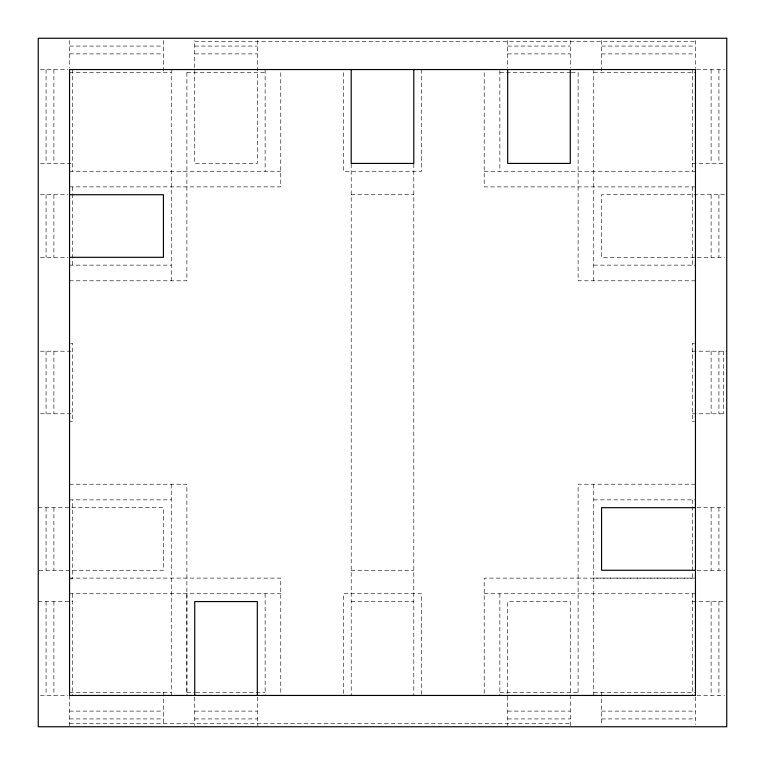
<?xml version="1.0" encoding="UTF-8"?>
<svg xmlns="http://www.w3.org/2000/svg" width="765" height="765" viewBox="0 0 765 765"><rect width="100%" height="100%" fill="white"/><g stroke="black" fill="none" stroke-linecap="round" stroke-linejoin="round"><path stroke-width="0.57" stroke-dasharray="3.83 2.87" d="M194.731 41.377L695.452 41.377M69.548 46.072L163.433 46.072M194.731 46.072L257.317 46.072M507.683 46.072L570.269 46.072M601.567 46.072L695.452 46.072M69.548 53.894L163.433 53.894M194.731 53.894L257.317 53.894M507.683 53.894L570.269 53.894M601.567 53.894L695.452 53.894M40.488 69.548L67.98 69.548M696.609 69.548L724.512 69.548M69.548 72.675L171.255 72.675M186.899 72.675L265.139 72.675M499.861 72.675L570.986 72.675M571.388 72.675L578.101 72.675M593.745 72.675L695.452 72.675M40.488 163.433L72.675 163.433M692.325 163.433L724.512 163.433M69.538 171.255L280.774 171.255M484.235 171.255L695.452 171.255M69.538 186.88L280.774 186.88L280.774 69.548M695.452 186.899L484.207 186.899L484.207 69.548M40.488 194.731L67.98 194.731M351.202 194.731L413.798 194.731M724.512 194.731L601.567 194.731L601.567 257.317L724.512 257.317M40.488 257.317L67.98 257.317M69.548 265.139L171.255 265.139M593.745 265.139L695.452 265.139M69.538 280.793L186.889 280.793L186.889 69.548M695.452 280.793L578.12 280.793L578.12 69.548M70.59 343.38L72.675 343.38L72.675 421.62L69.548 421.62M694.41 343.38L692.325 343.38L692.325 421.62L694.41 421.62M40.488 351.202L72.675 351.202M692.325 351.202L726.75 351.202M40.488 413.798L72.675 413.798M692.325 413.798L724.512 413.798M69.538 484.226L186.88 484.226L186.88 695.462M695.452 484.207L578.101 484.207L578.101 695.452M69.538 499.87L171.255 499.861M593.745 499.861L695.452 499.861M38.25 507.683L163.433 507.683L163.433 570.269L38.25 570.269M697.02 507.702L724.512 507.702M351.202 570.269L413.798 570.269M697.02 570.298L724.512 570.298M69.538 578.111L280.774 578.111L280.774 695.462M593.745 578.101L694.276 578.101M694.41 578.12L484.207 578.12L484.207 695.452M70.59 578.895L72.675 578.895L72.675 499.861M69.538 593.755L280.765 593.755M484.207 593.745L695.452 593.745M38.25 601.567L72.675 601.567M351.202 601.567L413.798 601.567M692.325 601.567L724.512 601.567M69.548 692.325L171.255 692.325M186.899 692.325L195.199 692.325M195.907 692.325L265.139 692.325M499.861 692.325L578.101 692.325M593.745 692.325L695.452 692.325M40.488 695.452L67.98 695.452M697.02 695.452L724.512 695.452M69.548 711.106L163.433 711.106M194.731 711.106L257.317 711.106M507.683 711.106L570.269 711.106M601.567 711.106L695.452 711.106M69.548 718.928L163.433 718.928M194.731 718.928L257.317 718.928M507.683 718.928L570.269 718.928M601.567 718.928L695.452 718.928M69.548 723.623L570.269 723.623M723.623 351.202L723.623 413.798M718.928 69.548L718.928 163.433M718.928 194.731L718.928 257.317M718.928 351.202L718.928 413.798M718.928 507.702L718.928 570.298M718.928 601.567L718.928 695.452M711.106 69.548L711.106 163.433M711.106 194.731L711.106 257.317M711.106 351.202L711.106 413.798M711.106 507.702L711.106 570.298M711.106 601.567L711.106 695.452M695.452 40.488L695.452 68.372M695.452 697.02L695.452 724.512M692.325 69.548L692.325 171.255M692.325 186.899L692.325 265.139M692.325 499.88L692.325 578.12M692.325 593.745L692.325 695.452M601.567 40.488L601.567 72.675M601.567 692.325L601.567 725.631M593.745 69.548L593.745 280.793M593.745 484.235L593.745 695.452M570.269 40.488L570.269 67.98M570.269 725.631L570.269 601.567L507.683 601.567L507.683 725.631M507.683 40.488L507.683 67.98M499.861 70.59L499.88 171.255M499.861 593.745L499.861 695.452M421.62 69.548L421.62 171.255L343.38 171.255L343.38 69.548M421.62 694.276L421.62 593.745L343.38 593.745L343.38 695.452M413.798 163.959L413.798 695.452M351.202 163.959L351.202 695.452M265.139 69.548L265.13 171.255M265.139 593.745L265.139 694.41M257.317 40.488L257.317 163.433L194.731 163.433L194.731 40.488M257.317 697.02L257.317 725.631M194.731 697.02L194.731 725.631M186.899 593.745L186.889 695.462M171.245 69.548L171.245 280.765M171.245 484.226L171.255 695.462M163.433 40.488L163.433 72.675M163.433 692.325L163.433 725.631M72.675 69.548L72.675 171.255M72.675 186.899L72.675 193.612M72.675 194.014L72.675 265.139M72.675 593.745L72.675 695.452M69.548 40.488L69.548 67.98M69.548 695.452L69.548 725.708M53.894 69.548L53.894 163.433M53.894 194.731L53.894 257.317M53.894 351.202L53.894 413.798M53.894 507.683L53.894 570.269M53.894 601.567L53.894 695.452M46.072 69.548L46.072 163.433M46.072 194.731L46.072 257.317M46.072 351.202L46.072 413.798M46.072 507.683L46.072 570.269M46.072 601.567L46.072 695.452"/><path stroke-width="1.15" d="M69.548 194.731L163.433 194.731L163.433 257.317L69.548 257.317M695.452 507.683L601.567 507.683L601.567 570.269L695.452 570.269M570.269 69.548L570.269 163.433L507.683 163.433L507.683 69.548M413.798 69.548L413.798 163.433L351.202 163.433L351.202 69.548M257.317 695.452L257.317 601.567L194.731 601.567L194.731 695.452M726.75 38.25L38.25 38.25L38.25 726.75L726.75 726.75L726.75 38.25M695.452 69.548L69.548 69.548L69.548 695.452L695.452 695.452L695.452 69.548"/></g></svg>
